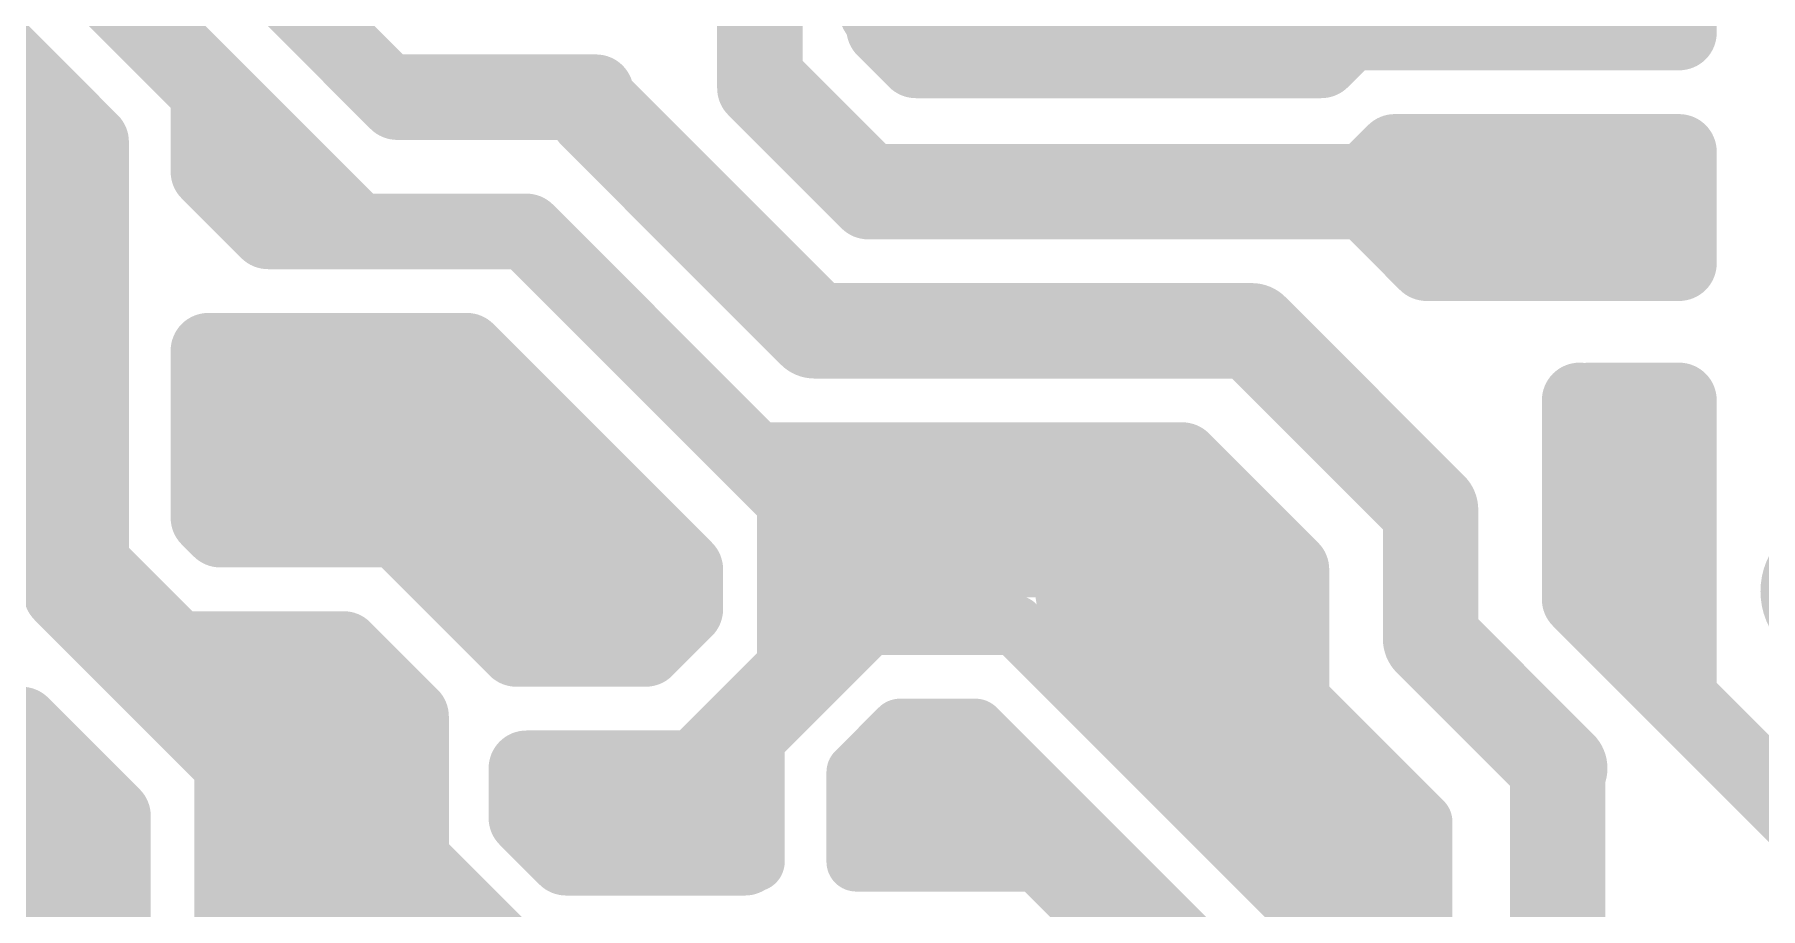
# Model space of a CAD drawing. Extents: x 13 to 23.9, y 0.2 to 11.6.
# Drawn here: x 15.242 to 16.111, y 8.439 to 8.879 of the extents above; entities that cross this region are included whole.
import ezdxf

# ---------------------------------------------------------------- set-up
doc = ezdxf.new("R2010")
doc.units = 0
doc.header["$MEASUREMENT"] = 0
doc.layers.add('BOTTOM', color=250, linetype='Continuous')
doc.layers.get('0').off()

# ---------------------------------------------------------------- blocks, each defined once
blk = doc.blocks.new('UNIT_DISC')
at = {"linetype": 'Continuous', "const_width": 0.5}
blk.add_lwpolyline([(0.25, 0, 1), (-0.25, 0, 1)], format="xyb", close=True, dxfattribs=at)
blk = doc.blocks.new('SHAPE_EL_780_780_0_0_0_0')
at = {"xscale": 0.078, "yscale": 0.078, "zscale": 0.078}
blk.add_blockref('UNIT_DISC', (0, 0), dxfattribs=at)
blk = doc.blocks.new('P_EX78Y78D16A')
at = {"layer": 'BOTTOM'}
blk.add_blockref('SHAPE_EL_780_780_0_0_0_0', (0, 0), dxfattribs=at)
blk = doc.blocks.new('R16')
for p in [(15.55, 8.6), (15.55, 8.2)]:
    blk.add_blockref('P_EX78Y78D16A', p)
blk = doc.blocks.new('C9')
for p in [(15.362, 8.65), (15.362, 8.55)]:
    blk.add_blockref('P_EX78Y78D16A', p)
blk = doc.blocks.new('SHAPE_OV_1000_780_0_0_0_0')
at = {"linetype": 'Continuous', "const_width": 0.078}
blk.add_lwpolyline([(-0.011, 0), (0.011, 0)], dxfattribs=at)
at = {"xscale": 0.078, "yscale": 0.078, "zscale": 0.078}
for p in [(-0.011, 0), (0.011, 0)]:
    blk.add_blockref('UNIT_DISC', p, dxfattribs=at)
blk = doc.blocks.new('P_OX100Y78D16A')
at = {"layer": 'BOTTOM'}
blk.add_blockref('SHAPE_OV_1000_780_0_0_0_0', (0, 0), dxfattribs=at)
blk = doc.blocks.new('U3')
for p in [(16, 9.1), (16.3, 9.1), (16, 9), (16.3, 9), (16, 8.9), (16.3, 8.9), (16, 8.8), (16.3, 8.8)]:
    blk.add_blockref('P_OX100Y78D16A', p)
blk = doc.blocks.new('R23')
for p in [(15.684, 8.9), (15.685, 8.5)]:
    blk.add_blockref('P_EX78Y78D16A', p)
blk = doc.blocks.new('R22')
for p in [(15.884, 8.9), (15.885, 8.5)]:
    blk.add_blockref('P_EX78Y78D16A', p)
blk = doc.blocks.new('C10')
for p in [(15.785, 8.9), (15.785, 8.6)]:
    blk.add_blockref('P_EX78Y78D16A', p)
blk = doc.blocks.new('Q7')
for p in [(16.05, 8.599), (16.15, 8.599), (16.25, 8.599)]:
    blk.add_blockref('P_EX78Y78D16A', p)
blk = doc.blocks.new('POLY_S7_L2_26393')
at = {"layer": 'BOTTOM'}
for points in [[(15.408, 8.564), (15.43, 8.458), (15.328, 8.564)], [(15.328, 8.564), (15.43, 8.458), (15.35, 8.372)], [(15.43, 8.536), (15.43, 8.458), (15.408, 8.564)], [(15.35, 8.372), (15.43, 8.458), (15.488, 8.372)], [(15.488, 8.372), (15.43, 8.458), (15.498, 8.394)]]:
    blk.add_solid(points, dxfattribs=at)
blk = doc.blocks.new('POLY_S8_L2_26303')
at = {"layer": 'BOTTOM'}
for points in [[(15.825, 8.65), (15.875, 8.55), (15.75, 8.65)], [(15.75, 8.65), (15.875, 8.55), (15.75, 8.562)], [(15.875, 8.6), (15.875, 8.55), (15.825, 8.65)], [(15.75, 8.562), (15.875, 8.55), (15.912, 8.412)], [(15.937, 8.487), (15.912, 8.412), (15.875, 8.55)], [(15.937, 8.375), (15.912, 8.412), (15.937, 8.487)]]:
    blk.add_solid(points, dxfattribs=at)

msp = doc.modelspace()

# ---------------------------------------------------------------- linework, layer by layer
at = {"layer": 'BOTTOM', "linetype": 'Continuous'}
for points, const_width in [([(15.13, 9.05), (15.33, 8.85)], 0.038), ([(15.066, 9.024), (15.256, 8.834)], 0.038), ([(15.083, 9.013), (15.271, 8.825)], 0.038), ([(15.075, 9.012), (15.262, 8.825)], 0.02), ([(15.295, 8.975), (15.425, 8.845)], 0.038), ([(15.295, 8.975), (15.42, 8.85)], 0.038), ([(15.24, 8.945), (15.4, 8.785)], 0.038), ([(15.605, 8.852), (15.605, 8.943)], 0.038), ([(15.61, 8.858), (15.61, 8.937)], 0.038), ([(16.044, 8.88), (16.044, 8.92)], 0.038), ([(16.07, 8.88), (16.07, 8.92)], 0.038), ([(15.67, 8.882), (15.67, 8.914)], 0.038), ([(15.815, 8.89), (15.815, 8.917)], 0.038), ([(15.67, 8.882), (15.686, 8.866)], 0.038), ([(15.89, 8.866), (15.904, 8.88)], 0.038), ([(15.904, 8.88), (16.044, 8.88)], 0.038), ([(16.04, 8.88), (16.07, 8.88)], 0.038), ([(15.686, 8.866), (15.89, 8.866)], 0.038), ([(15.61, 8.858), (15.663, 8.805)], 0.038), ([(15.33, 8.81), (15.33, 8.85)], 0.038), ([(15.42, 8.85), (15.525, 8.85)], 0.038), ([(15.605, 8.852), (15.662, 8.795)], 0.038), ([(15.612, 8.85), (15.662, 8.8)], 0.038), ([(15.425, 8.845), (15.52, 8.845)], 0.038), ([(15.525, 8.84), (15.635, 8.73)], 0.048), ([(15.612, 8.85), (15.662, 8.8)], 0.02), ([(15.256, 8.598), (15.256, 8.834)], 0.038), ([(15.271, 8.602), (15.271, 8.825)], 0.038), ([(15.262, 8.6), (15.262, 8.825)], 0.02), ([(15.912, 8.805), (15.927, 8.82)], 0.038), ([(15.927, 8.82), (16.044, 8.82)], 0.038), ([(16.032, 8.82), (16.07, 8.82)], 0.038), ([(16.044, 8.764), (16.044, 8.82)], 0.038), ([(16.07, 8.804), (16.07, 8.82)], 0.038), ([(15.33, 8.81), (15.36, 8.78)], 0.038), ([(15.663, 8.805), (15.912, 8.805)], 0.038), ([(16.07, 8.764), (16.07, 8.813)], 0.038), ([(15.662, 8.8), (16, 8.8)], 0.038), ([(15.662, 8.795), (15.912, 8.795)], 0.038), ([(15.662, 8.8), (15.987, 8.8)], 0.02), ([(15.75, 8.8), (16, 8.8)], 0.02), ([(15.912, 8.795), (15.943, 8.764)], 0.038), ([(15.36, 8.78), (15.49, 8.78)], 0.038), ([(15.49, 8.78), (15.605, 8.665)], 0.038), ([(15.49, 8.78), (15.625, 8.645)], 0.038), ([(16, 8.787), (16.024, 8.787)], 0.038), ([(15.943, 8.764), (16.044, 8.764)], 0.038), ([(16.04, 8.764), (16.07, 8.764)], 0.038), ([(15.635, 8.73), (15.855, 8.73)], 0.048), ([(15.855, 8.73), (15.945, 8.64)], 0.048), ([(15.33, 8.636), (15.33, 8.72)], 0.038), ([(15.33, 8.72), (15.45, 8.72)], 0.038), ([(15.415, 8.72), (15.46, 8.72)], 0.038), ([(15.45, 8.72), (15.538, 8.632)], 0.038), ([(15.46, 8.72), (15.57, 8.61)], 0.038), ([(15.355, 8.695), (15.435, 8.695)], 0.038), ([(15.355, 8.68), (15.355, 8.695)], 0.038), ([(15.435, 8.695), (15.54, 8.59)], 0.038), ([(16.02, 8.595), (16.02, 8.695)], 0.038), ([(16.025, 8.695), (16.07, 8.695)], 0.038), ([(16.07, 8.55), (16.07, 8.695)], 0.038), ([(15.35, 8.675), (15.355, 8.68)], 0.038), ([(15.35, 8.675), (15.42, 8.675)], 0.038), ([(15.42, 8.675), (15.51, 8.585)], 0.038), ([(16.045, 8.595), (16.045, 8.68)], 0.038), ([(15.605, 8.665), (15.82, 8.665)], 0.038), ([(15.637, 8.562), (15.637, 8.662)], 0.03), ([(15.82, 8.665), (15.875, 8.61)], 0.038), ([(15.337, 8.65), (15.425, 8.65)], 0.038), ([(15.722, 8.65), (15.745, 8.65)], 0.038), ([(15.362, 8.65), (15.4, 8.65)], 0.02), ([(15.362, 8.65), (15.5, 8.65)], 0.02), ([(15.5, 8.65), (15.55, 8.6)], 0.02), ([(15.625, 8.56), (15.625, 8.645)], 0.038), ([(15.645, 8.64), (15.805, 8.64)], 0.038), ([(15.805, 8.64), (15.845, 8.6)], 0.038), ([(15.945, 8.575), (15.945, 8.64)], 0.048), ([(15.945, 8.575), (15.945, 8.64)], 0.048), ([(15.33, 8.636), (15.336, 8.63)], 0.038), ([(16.07, 8.55), (16.07, 8.635)], 0.038), ([(16.074, 8.539), (16.074, 8.638)], 0.03), ([(15.27, 8.614), (15.27, 8.63)], 0.038), ([(15.336, 8.63), (15.424, 8.63)], 0.038), ([(15.35, 8.63), (15.425, 8.63)], 0.038), ([(15.425, 8.63), (15.485, 8.57)], 0.038), ([(15.27, 8.614), (15.314, 8.57)], 0.038), ([(15.646, 8.613), (15.654, 8.621)], 0.03), ([(15.654, 8.621), (15.655, 8.621)], 0.03), ([(15.655, 8.621), (15.678, 8.598)], 0.03), ([(15.675, 8.615), (15.74, 8.615)], 0.038), ([(15.68, 8.615), (15.79, 8.615)], 0.038), ([(15.79, 8.615), (15.83, 8.575)], 0.038), ([(15.57, 8.59), (15.57, 8.61)], 0.038), ([(15.646, 8.577), (15.646, 8.613)], 0.03), ([(15.875, 8.545), (15.875, 8.61)], 0.038), ([(15.256, 8.598), (15.342, 8.512)], 0.038), ([(15.845, 8.575), (15.845, 8.6)], 0.038), ([(15.262, 8.6), (15.312, 8.55)], 0.02), ([(15.54, 8.585), (15.54, 8.59)], 0.038), ([(15.55, 8.57), (15.57, 8.59)], 0.038), ([(15.703, 8.6), (15.727, 8.6)], 0.028), ([(16.02, 8.595), (16.13, 8.485)], 0.038), ([(15.6, 8.525), (15.66, 8.585)], 0.038), ([(15.945, 8.575), (16.01, 8.51)], 0.048), ([(15.605, 8.529), (15.658, 8.582)], 0.03), ([(15.658, 8.582), (15.736, 8.582)], 0.03), ([(15.736, 8.582), (15.917, 8.401)], 0.03), ([(15.83, 8.575), (15.845, 8.575)], 0.038), ([(15.872, 8.552), (15.872, 8.577)], 0.03), ([(15.314, 8.57), (15.398, 8.57)], 0.038), ([(15.398, 8.57), (15.432, 8.536)], 0.038), ([(15.485, 8.57), (15.55, 8.57)], 0.038), ([(15.575, 8.51), (15.625, 8.56)], 0.038), ([(15.575, 8.5), (15.637, 8.562)], 0.03), ([(15.57, 8.5), (15.62, 8.55)], 0.038), ([(15.872, 8.552), (15.941, 8.483)], 0.03), ([(15.312, 8.55), (15.362, 8.55)], 0.02), ([(15.312, 8.55), (15.324, 8.55)], 0.02), ([(15.324, 8.55), (15.362, 8.55)], 0.02), ([(15.362, 8.55), (15.4, 8.512)], 0.02), ([(15.432, 8.464), (15.432, 8.536)], 0.038), ([(15.562, 8.487), (15.625, 8.55)], 0.02), ([(15.236, 8.532), (15.282, 8.486)], 0.038), ([(15.236, 8.34), (15.236, 8.532)], 0.038), ([(16.074, 8.539), (16.102, 8.511)], 0.03), ([(15.6, 8.465), (15.6, 8.525)], 0.038), ([(15.605, 8.463), (15.605, 8.529)], 0.03), ([(15.656, 8.508), (15.678, 8.53)], 0.03), ([(15.678, 8.53), (15.716, 8.53)], 0.03), ([(15.716, 8.53), (15.866, 8.38)], 0.03), ([(15.342, 8.386), (15.342, 8.512)], 0.038), ([(15.49, 8.485), (15.49, 8.51)], 0.038), ([(15.49, 8.51), (15.575, 8.51)], 0.038), ([(16.009, 8.285), (16.009, 8.511)], 0.048), ([(15.4, 8.4), (15.4, 8.512)], 0.02), ([(15.656, 8.463), (15.656, 8.508)], 0.03), ([(15.67, 8.505), (15.72, 8.505)], 0.038), ([(15.488, 8.485), (15.488, 8.5)], 0.03), ([(15.488, 8.499), (15.584, 8.499)], 0.03), ([(15.5, 8.5), (15.57, 8.5)], 0.038), ([(15.252, 8.304), (15.252, 8.5)], 0.02), ([(15.262, 8.34), (15.262, 8.484)], 0.038), ([(15.282, 8.364), (15.282, 8.486)], 0.038), ([(15.49, 8.485), (15.51, 8.465)], 0.038), ([(15.676, 8.488), (15.732, 8.488)], 0.03), ([(15.732, 8.488), (15.746, 8.474)], 0.03), ([(15.488, 8.485), (15.51, 8.463)], 0.03), ([(15.525, 8.487), (15.55, 8.487)], 0.03), ([(15.555, 8.48), (15.592, 8.48)], 0.03), ([(15.74, 8.48), (15.835, 8.385)], 0.038), ([(15.941, 8.299), (15.941, 8.483)], 0.03), ([(15.432, 8.464), (15.488, 8.408)], 0.038), ([(15.51, 8.465), (15.6, 8.465)], 0.038), ([(15.51, 8.463), (15.604, 8.463)], 0.03), ([(15.657, 8.463), (15.747, 8.463)], 0.03), ([(15.747, 8.463), (15.813, 8.397)], 0.03), ([(15.262, 8.335), (15.262, 8.442)], 0.038)]:
    msp.add_lwpolyline(points, dxfattribs=dict(at, const_width=const_width))

# ---------------------------------------------------------------- block references
for name in ['U3', 'R23', 'C10', 'R22', 'C9', 'POLY_S8_L2_26303', 'R16', 'Q7', 'POLY_S7_L2_26393']:
    msp.add_blockref(name, (0, 0))
at = {"layer": 'BOTTOM'}
for p, xscale, yscale, zscale in [((15.815, 8.89), 0.038, 0.038, 0.038), ((15.67, 8.882), 0.038, 0.038, 0.038), ((15.67, 8.882), 0.038, 0.038, 0.038), ((15.904, 8.88), 0.038, 0.038, 0.038), ((15.904, 8.88), 0.038, 0.038, 0.038), ((16.04, 8.88), 0.038, 0.038, 0.038), ((16.044, 8.88), 0.038, 0.038, 0.038), ((16.044, 8.88), 0.038, 0.038, 0.038), ((16.07, 8.88), 0.038, 0.038, 0.038), ((16.07, 8.88), 0.038, 0.038, 0.038), ((15.686, 8.866), 0.038, 0.038, 0.038), ((15.686, 8.866), 0.038, 0.038, 0.038), ((15.89, 8.866), 0.038, 0.038, 0.038), ((15.89, 8.866), 0.038, 0.038, 0.038), ((15.61, 8.858), 0.038, 0.038, 0.038), ((15.61, 8.858), 0.038, 0.038, 0.038), ((15.33, 8.85), 0.038, 0.038, 0.038), ((15.33, 8.85), 0.038, 0.038, 0.038), ((15.42, 8.85), 0.038, 0.038, 0.038), ((15.42, 8.85), 0.038, 0.038, 0.038), ((15.525, 8.85), 0.038, 0.038, 0.038), ((15.605, 8.852), 0.038, 0.038, 0.038), ((15.605, 8.852), 0.038, 0.038, 0.038), ((15.612, 8.85), 0.038, 0.038, 0.038), ((15.425, 8.845), 0.038, 0.038, 0.038), ((15.425, 8.845), 0.038, 0.038, 0.038), ((15.52, 8.845), 0.038, 0.038, 0.038), ((15.525, 8.84), 0.048, 0.048, 0.048), ((15.612, 8.85), 0.02, 0.02, 0.02), ((15.256, 8.834), 0.038, 0.038, 0.038), ((15.256, 8.834), 0.038, 0.038, 0.038), ((15.271, 8.825), 0.038, 0.038, 0.038), ((15.271, 8.825), 0.038, 0.038, 0.038), ((15.262, 8.825), 0.02, 0.02, 0.02), ((15.262, 8.825), 0.02, 0.02, 0.02), ((15.927, 8.82), 0.038, 0.038, 0.038), ((15.927, 8.82), 0.038, 0.038, 0.038), ((16.032, 8.82), 0.038, 0.038, 0.038), ((16.044, 8.82), 0.038, 0.038, 0.038), ((16.044, 8.82), 0.038, 0.038, 0.038), ((16.07, 8.82), 0.038, 0.038, 0.038), ((16.07, 8.82), 0.038, 0.038, 0.038), ((15.33, 8.81), 0.038, 0.038, 0.038), ((15.33, 8.81), 0.038, 0.038, 0.038), ((15.663, 8.805), 0.038, 0.038, 0.038), ((15.663, 8.805), 0.038, 0.038, 0.038), ((15.912, 8.805), 0.038, 0.038, 0.038), ((15.912, 8.805), 0.038, 0.038, 0.038), ((16.07, 8.813), 0.038, 0.038, 0.038), ((15.662, 8.8), 0.038, 0.038, 0.038), ((15.662, 8.8), 0.038, 0.038, 0.038), ((16, 8.8), 0.038, 0.038, 0.038), ((16.07, 8.804), 0.038, 0.038, 0.038), ((15.662, 8.795), 0.038, 0.038, 0.038), ((15.662, 8.795), 0.038, 0.038, 0.038), ((15.662, 8.8), 0.02, 0.02, 0.02), ((15.662, 8.8), 0.02, 0.02, 0.02), ((15.75, 8.8), 0.02, 0.02, 0.02), ((15.912, 8.795), 0.038, 0.038, 0.038), ((15.912, 8.795), 0.038, 0.038, 0.038), ((15.987, 8.8), 0.02, 0.02, 0.02), ((16, 8.8), 0.02, 0.02, 0.02), ((15.36, 8.78), 0.038, 0.038, 0.038), ((15.36, 8.78), 0.038, 0.038, 0.038), ((15.4, 8.785), 0.038, 0.038, 0.038), ((15.49, 8.78), 0.038, 0.038, 0.038), ((15.49, 8.78), 0.038, 0.038, 0.038), ((15.49, 8.78), 0.038, 0.038, 0.038), ((16, 8.787), 0.038, 0.038, 0.038), ((16.024, 8.787), 0.038, 0.038, 0.038), ((15.943, 8.764), 0.038, 0.038, 0.038), ((15.943, 8.764), 0.038, 0.038, 0.038), ((16.04, 8.764), 0.038, 0.038, 0.038), ((16.044, 8.764), 0.038, 0.038, 0.038), ((16.044, 8.764), 0.038, 0.038, 0.038), ((16.07, 8.764), 0.038, 0.038, 0.038), ((16.07, 8.764), 0.038, 0.038, 0.038), ((15.635, 8.73), 0.048, 0.048, 0.048), ((15.635, 8.73), 0.048, 0.048, 0.048), ((15.855, 8.73), 0.048, 0.048, 0.048), ((15.855, 8.73), 0.048, 0.048, 0.048), ((15.33, 8.72), 0.038, 0.038, 0.038), ((15.33, 8.72), 0.038, 0.038, 0.038), ((15.415, 8.72), 0.038, 0.038, 0.038), ((15.45, 8.72), 0.038, 0.038, 0.038), ((15.45, 8.72), 0.038, 0.038, 0.038), ((15.46, 8.72), 0.038, 0.038, 0.038), ((15.46, 8.72), 0.038, 0.038, 0.038), ((15.355, 8.695), 0.038, 0.038, 0.038), ((15.355, 8.695), 0.038, 0.038, 0.038), ((15.435, 8.695), 0.038, 0.038, 0.038), ((15.435, 8.695), 0.038, 0.038, 0.038), ((16.02, 8.695), 0.038, 0.038, 0.038), ((16.025, 8.695), 0.038, 0.038, 0.038), ((16.07, 8.695), 0.038, 0.038, 0.038), ((16.07, 8.695), 0.038, 0.038, 0.038), ((15.35, 8.675), 0.038, 0.038, 0.038), ((15.35, 8.675), 0.038, 0.038, 0.038), ((15.355, 8.68), 0.038, 0.038, 0.038), ((15.355, 8.68), 0.038, 0.038, 0.038), ((15.42, 8.675), 0.038, 0.038, 0.038), ((15.42, 8.675), 0.038, 0.038, 0.038), ((16.045, 8.68), 0.038, 0.038, 0.038), ((15.605, 8.665), 0.038, 0.038, 0.038), ((15.605, 8.665), 0.038, 0.038, 0.038), ((15.637, 8.662), 0.03, 0.03, 0.03), ((15.82, 8.665), 0.038, 0.038, 0.038), ((15.82, 8.665), 0.038, 0.038, 0.038), ((15.337, 8.65), 0.038, 0.038, 0.038), ((15.425, 8.65), 0.038, 0.038, 0.038), ((15.722, 8.65), 0.038, 0.038, 0.038), ((15.745, 8.65), 0.038, 0.038, 0.038), ((15.362, 8.65), 0.02, 0.02, 0.02), ((15.362, 8.65), 0.02, 0.02, 0.02), ((15.4, 8.65), 0.02, 0.02, 0.02), ((15.5, 8.65), 0.02, 0.02, 0.02), ((15.5, 8.65), 0.02, 0.02, 0.02), ((15.625, 8.645), 0.038, 0.038, 0.038), ((15.625, 8.645), 0.038, 0.038, 0.038), ((15.645, 8.64), 0.038, 0.038, 0.038), ((15.805, 8.64), 0.038, 0.038, 0.038), ((15.805, 8.64), 0.038, 0.038, 0.038), ((15.945, 8.64), 0.048, 0.048, 0.048), ((15.945, 8.64), 0.048, 0.048, 0.048), ((15.945, 8.64), 0.048, 0.048, 0.048), ((15.33, 8.636), 0.038, 0.038, 0.038), ((15.33, 8.636), 0.038, 0.038, 0.038), ((15.538, 8.632), 0.038, 0.038, 0.038), ((16.07, 8.635), 0.038, 0.038, 0.038), ((16.074, 8.638), 0.03, 0.03, 0.03), ((15.27, 8.63), 0.038, 0.038, 0.038), ((15.336, 8.63), 0.038, 0.038, 0.038), ((15.336, 8.63), 0.038, 0.038, 0.038), ((15.35, 8.63), 0.038, 0.038, 0.038), ((15.424, 8.63), 0.038, 0.038, 0.038), ((15.425, 8.63), 0.038, 0.038, 0.038), ((15.425, 8.63), 0.038, 0.038, 0.038), ((15.27, 8.614), 0.038, 0.038, 0.038), ((15.27, 8.614), 0.038, 0.038, 0.038), ((15.654, 8.621), 0.03, 0.03, 0.03), ((15.654, 8.621), 0.03, 0.03, 0.03), ((15.655, 8.621), 0.03, 0.03, 0.03), ((15.655, 8.621), 0.03, 0.03, 0.03), ((15.675, 8.615), 0.038, 0.038, 0.038), ((15.68, 8.615), 0.038, 0.038, 0.038), ((15.74, 8.615), 0.038, 0.038, 0.038), ((15.79, 8.615), 0.038, 0.038, 0.038), ((15.79, 8.615), 0.038, 0.038, 0.038), ((15.57, 8.61), 0.038, 0.038, 0.038), ((15.57, 8.61), 0.038, 0.038, 0.038), ((15.646, 8.613), 0.03, 0.03, 0.03), ((15.646, 8.613), 0.03, 0.03, 0.03), ((15.875, 8.61), 0.038, 0.038, 0.038), ((15.875, 8.61), 0.038, 0.038, 0.038), ((15.256, 8.598), 0.038, 0.038, 0.038), ((15.256, 8.598), 0.038, 0.038, 0.038), ((15.271, 8.602), 0.038, 0.038, 0.038), ((15.845, 8.6), 0.038, 0.038, 0.038), ((15.845, 8.6), 0.038, 0.038, 0.038), ((15.262, 8.6), 0.02, 0.02, 0.02), ((15.262, 8.6), 0.02, 0.02, 0.02), ((15.54, 8.59), 0.038, 0.038, 0.038), ((15.54, 8.59), 0.038, 0.038, 0.038), ((15.55, 8.6), 0.02, 0.02, 0.02), ((15.57, 8.59), 0.038, 0.038, 0.038), ((15.57, 8.59), 0.038, 0.038, 0.038), ((15.678, 8.598), 0.03, 0.03, 0.03), ((15.703, 8.6), 0.028, 0.028, 0.028), ((15.727, 8.6), 0.028, 0.028, 0.028), ((16.02, 8.595), 0.038, 0.038, 0.038), ((16.02, 8.595), 0.038, 0.038, 0.038), ((16.045, 8.595), 0.038, 0.038, 0.038), ((15.51, 8.585), 0.038, 0.038, 0.038), ((15.54, 8.585), 0.038, 0.038, 0.038), ((15.66, 8.585), 0.038, 0.038, 0.038), ((15.945, 8.575), 0.048, 0.048, 0.048), ((15.945, 8.575), 0.048, 0.048, 0.048), ((15.945, 8.575), 0.048, 0.048, 0.048), ((15.646, 8.577), 0.03, 0.03, 0.03), ((15.658, 8.582), 0.03, 0.03, 0.03), ((15.658, 8.582), 0.03, 0.03, 0.03), ((15.736, 8.582), 0.03, 0.03, 0.03), ((15.736, 8.582), 0.03, 0.03, 0.03), ((15.83, 8.575), 0.038, 0.038, 0.038), ((15.83, 8.575), 0.038, 0.038, 0.038), ((15.845, 8.575), 0.038, 0.038, 0.038), ((15.845, 8.575), 0.038, 0.038, 0.038), ((15.872, 8.577), 0.03, 0.03, 0.03), ((15.314, 8.57), 0.038, 0.038, 0.038), ((15.314, 8.57), 0.038, 0.038, 0.038), ((15.398, 8.57), 0.038, 0.038, 0.038), ((15.398, 8.57), 0.038, 0.038, 0.038), ((15.485, 8.57), 0.038, 0.038, 0.038), ((15.485, 8.57), 0.038, 0.038, 0.038), ((15.55, 8.57), 0.038, 0.038, 0.038), ((15.55, 8.57), 0.038, 0.038, 0.038), ((15.625, 8.56), 0.038, 0.038, 0.038), ((15.625, 8.56), 0.038, 0.038, 0.038), ((15.637, 8.562), 0.03, 0.03, 0.03), ((15.637, 8.562), 0.03, 0.03, 0.03), ((15.62, 8.55), 0.038, 0.038, 0.038), ((15.875, 8.545), 0.038, 0.038, 0.038), ((15.872, 8.552), 0.03, 0.03, 0.03), ((15.872, 8.552), 0.03, 0.03, 0.03), ((16.07, 8.55), 0.038, 0.038, 0.038), ((16.07, 8.55), 0.038, 0.038, 0.038), ((15.312, 8.55), 0.02, 0.02, 0.02), ((15.312, 8.55), 0.02, 0.02, 0.02), ((15.312, 8.55), 0.02, 0.02, 0.02), ((15.324, 8.55), 0.02, 0.02, 0.02), ((15.324, 8.55), 0.02, 0.02, 0.02), ((15.362, 8.55), 0.02, 0.02, 0.02), ((15.362, 8.55), 0.02, 0.02, 0.02), ((15.362, 8.55), 0.02, 0.02, 0.02), ((15.432, 8.536), 0.038, 0.038, 0.038), ((15.432, 8.536), 0.038, 0.038, 0.038), ((15.625, 8.55), 0.02, 0.02, 0.02), ((15.236, 8.532), 0.038, 0.038, 0.038), ((15.236, 8.532), 0.038, 0.038, 0.038), ((16.074, 8.539), 0.03, 0.03, 0.03), ((16.074, 8.539), 0.03, 0.03, 0.03), ((15.6, 8.525), 0.038, 0.038, 0.038), ((15.6, 8.525), 0.038, 0.038, 0.038), ((15.605, 8.529), 0.03, 0.03, 0.03), ((15.605, 8.529), 0.03, 0.03, 0.03), ((15.678, 8.53), 0.03, 0.03, 0.03), ((15.678, 8.53), 0.03, 0.03, 0.03), ((15.716, 8.53), 0.03, 0.03, 0.03), ((15.716, 8.53), 0.03, 0.03, 0.03), ((15.342, 8.512), 0.038, 0.038, 0.038), ((15.342, 8.512), 0.038, 0.038, 0.038), ((15.49, 8.51), 0.038, 0.038, 0.038), ((15.49, 8.51), 0.038, 0.038, 0.038), ((15.575, 8.51), 0.038, 0.038, 0.038), ((15.575, 8.51), 0.038, 0.038, 0.038), ((16.009, 8.511), 0.048, 0.048, 0.048), ((16.01, 8.51), 0.048, 0.048, 0.048), ((15.4, 8.512), 0.02, 0.02, 0.02), ((15.4, 8.512), 0.02, 0.02, 0.02), ((15.656, 8.508), 0.03, 0.03, 0.03), ((15.656, 8.508), 0.03, 0.03, 0.03), ((15.67, 8.505), 0.038, 0.038, 0.038), ((15.72, 8.505), 0.038, 0.038, 0.038), ((16.102, 8.511), 0.03, 0.03, 0.03), ((15.488, 8.5), 0.03, 0.03, 0.03), ((15.488, 8.499), 0.03, 0.03, 0.03), ((15.5, 8.5), 0.038, 0.038, 0.038), ((15.57, 8.5), 0.038, 0.038, 0.038), ((15.57, 8.5), 0.038, 0.038, 0.038), ((15.575, 8.5), 0.03, 0.03, 0.03), ((15.584, 8.499), 0.03, 0.03, 0.03), ((15.252, 8.5), 0.02, 0.02, 0.02), ((15.262, 8.484), 0.038, 0.038, 0.038), ((15.282, 8.486), 0.038, 0.038, 0.038), ((15.282, 8.486), 0.038, 0.038, 0.038), ((15.49, 8.485), 0.038, 0.038, 0.038), ((15.49, 8.485), 0.038, 0.038, 0.038), ((15.676, 8.488), 0.03, 0.03, 0.03), ((15.732, 8.488), 0.03, 0.03, 0.03), ((15.732, 8.488), 0.03, 0.03, 0.03), ((15.488, 8.485), 0.03, 0.03, 0.03), ((15.488, 8.485), 0.03, 0.03, 0.03), ((15.525, 8.487), 0.03, 0.03, 0.03), ((15.55, 8.487), 0.03, 0.03, 0.03), ((15.555, 8.48), 0.03, 0.03, 0.03), ((15.562, 8.487), 0.02, 0.02, 0.02), ((15.592, 8.48), 0.03, 0.03, 0.03), ((15.74, 8.48), 0.038, 0.038, 0.038), ((15.941, 8.483), 0.03, 0.03, 0.03), ((15.941, 8.483), 0.03, 0.03, 0.03), ((15.746, 8.474), 0.03, 0.03, 0.03), ((15.432, 8.464), 0.038, 0.038, 0.038), ((15.432, 8.464), 0.038, 0.038, 0.038), ((15.51, 8.465), 0.038, 0.038, 0.038), ((15.51, 8.465), 0.038, 0.038, 0.038), ((15.51, 8.463), 0.03, 0.03, 0.03), ((15.51, 8.463), 0.03, 0.03, 0.03), ((15.6, 8.465), 0.038, 0.038, 0.038), ((15.6, 8.465), 0.038, 0.038, 0.038), ((15.604, 8.463), 0.03, 0.03, 0.03), ((15.605, 8.463), 0.03, 0.03, 0.03), ((15.656, 8.463), 0.03, 0.03, 0.03), ((15.657, 8.463), 0.03, 0.03, 0.03), ((15.747, 8.463), 0.03, 0.03, 0.03), ((15.747, 8.463), 0.03, 0.03, 0.03), ((15.262, 8.442), 0.038, 0.038, 0.038)]:
    msp.add_blockref('UNIT_DISC', p, dxfattribs=dict(at, xscale=xscale, yscale=yscale, zscale=zscale))

doc.saveas('drawing.dxf')
